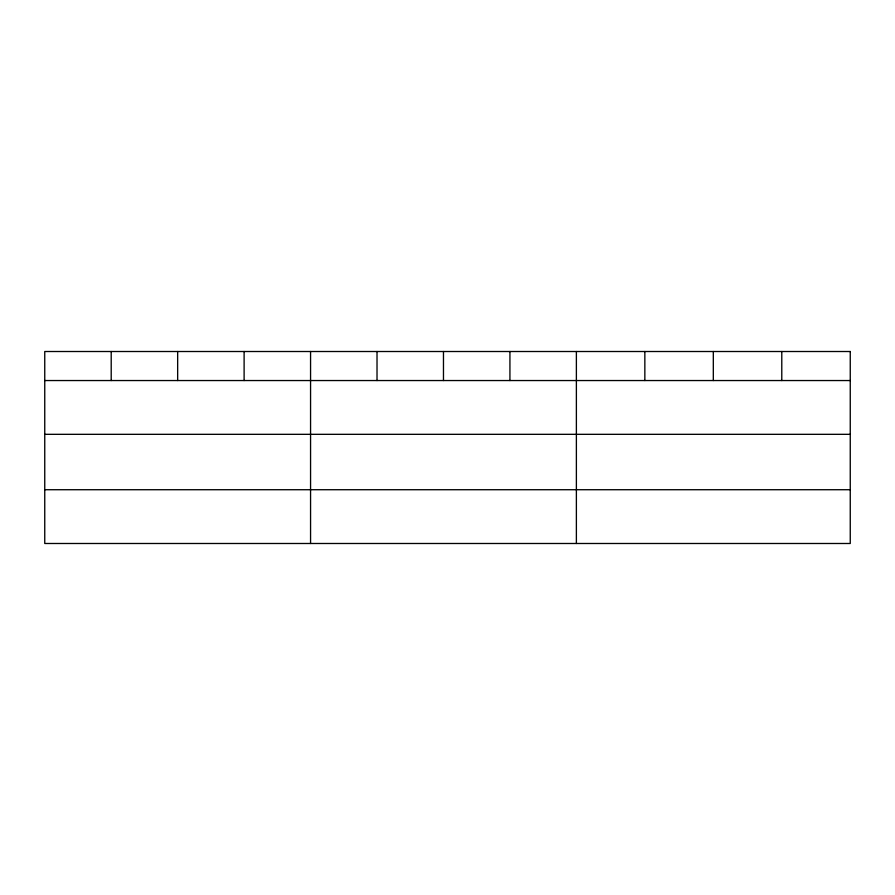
<?xml version="1.0" encoding="UTF-8"?>
<svg xmlns="http://www.w3.org/2000/svg" width="895" height="895" viewBox="0 0 895 895"><rect width="100%" height="100%" fill="white"/><g stroke="black" fill="none" stroke-linecap="round" stroke-linejoin="round"><path stroke-width="1.34" d="M44.75 380.543L850.25 380.543M44.75 434.321L850.25 434.321M44.75 489.722L850.25 489.722M781.782 351.511L781.782 380.543M713.315 351.511L713.315 380.543M644.847 351.511L644.847 380.543M576.38 351.511L576.38 543.489M509.926 351.511L509.926 380.543M443.472 351.511L443.472 380.543M377.019 351.511L377.019 380.543M310.565 351.511L310.565 543.489M244.111 351.511L244.111 380.543M177.657 351.511L177.657 380.543M111.204 351.511L111.204 380.543M850.25 351.511L44.75 351.511L44.75 543.489L850.25 543.489L850.25 351.511"/></g></svg>
